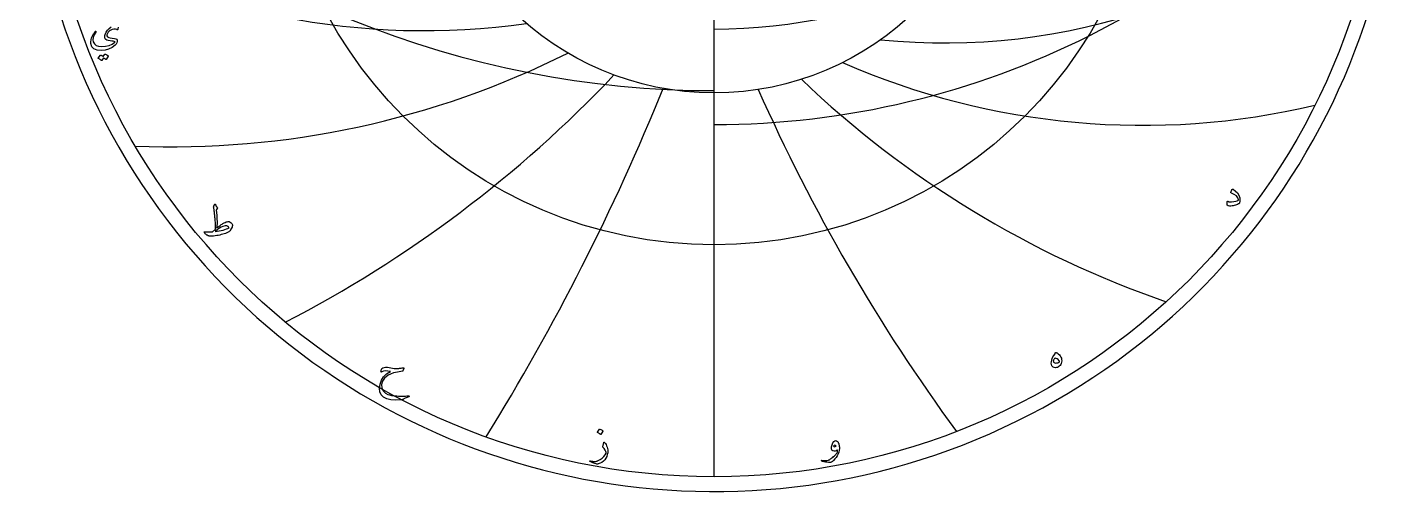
# Model space of a CAD drawing. Header units: millimetres. Extents: x -68 to 68, y -68 to 70.
# Drawn here: x -68.5 to 68.5, y -68.5 to -22.2 of the extents above; entities that cross this region are included whole.
import ezdxf

# ---------------------------------------------------------------- set-up
doc = ezdxf.new("R2010")
doc.units = ezdxf.units.MM
for name, color, linetype in [('CUT_OUTER', 1, 'Continuous'), ('ENGRAVE', 7, 'Continuous'), ('ENGRAVE_FINE', 8, 'Continuous'), ('TEXT', 5, 'Continuous')]:
    doc.layers.add(name, color=color, linetype=linetype)

msp = doc.modelspace()

# ---------------------------------------------------------------- linework, layer by layer
at = {"layer": 'CUT_OUTER'}
msp.add_arc((-0.0002, -0.0002), 68.4749, 142.031029, 87.802838, dxfattribs=at)
at = {"layer": 'ENGRAVE'}
for points in [[(0, -67), (0, 67)], [(0, -67), (0, 67)], [(0, -67), (0, -28.7086)], [(0, -67), (0, -28.7086)]]:
    msp.add_lwpolyline(points, dxfattribs=at)
for radius in [67, 43.8575, 28.7086]:
    msp.add_circle((0, 0), radius, dxfattribs=at)
for centre, radius, start, end in [((0, 31.8643), 54.2108, 270, 8.906013), ((22.9781, 39.7993), 63.5253, 264.257556, 313.498597), ((-28.9141, 50.0808), 72.5782, 239.415548, 278.083995), ((-54.0675, 54.0675), 88.148, 267.619017, 296.620352), ((42.7429, 42.7429), 74.6819, 246.384248, 283.315028), ((-98.7392, 57.0071), 122.1586, 297.270124, 316.604347), ((77.7684, 44.8996), 99.9369, 226.299765, 250.920285), ((-219.4753, 58.8082), 231.4115, 328.231954, 337.899065), ((172.4787, 46.2155), 183.8702, 203.930442, 216.240703)]:
    msp.add_arc(centre, radius, start, end, dxfattribs=at)
at = {"layer": 'ENGRAVE_FINE'}
for centre, radius, start, end in [((0, 51.5576), 83.4219, 270, 323.403035), ((0, 67.5985), 96.0799, 225.796451, 270)]:
    msp.add_arc(centre, radius, start, end, dxfattribs=at)
at = {"layer": 'TEXT'}
msp.add_lwpolyline([(-59.4262, -22.1401), (-59.4523, -22.323), (-59.472, -22.3722), (-59.497, -22.4007), (-59.5273, -22.4084), (-59.563, -22.3954), (-59.563, -22.3954), (-59.7009, -22.3493), (-59.8547, -22.3475), (-60.0245, -22.3898), (-60.2102, -22.4763), (-60.3281, -22.5588), (-60.4263, -22.6572), (-60.5048, -22.7717), (-60.5637, -22.9021), (-60.5695, -22.9282), (-60.57, -22.9553), (-60.5653, -22.9835), (-60.5551, -23.0128), (-60.4875, -23.1038), (-60.3742, -23.1725), (-60.215, -23.2188), (-60.0101, -23.2427), (-59.8078, -23.2643), (-59.6609, -23.3034), (-59.5694, -23.3601), (-59.5332, -23.4343), (-59.5292, -23.5898), (-59.5598, -23.7281), (-59.625, -23.8495), (-59.7248, -23.9538), (-60.0418, -24.1702), (-60.3795, -24.3296), (-60.738, -24.432), (-61.1172, -24.4776), (-61.5313, -24.4488), (-61.8411, -24.3243), (-62.0465, -24.1039), (-62.1477, -23.7878), (-62.1535, -23.6142), (-62.1285, -23.4258), (-62.0726, -23.2225), (-61.9858, -23.0043), (-61.9556, -22.9436), (-61.9246, -22.885), (-61.8928, -22.8286), (-61.8602, -22.7743), (-61.8266, -22.7219), (-61.7916, -22.6711), (-61.7552, -22.6218), (-61.7176, -22.5742), (-61.6974, -22.5545), (-61.6793, -22.5465), (-61.6633, -22.5503), (-61.6495, -22.5657), (-61.6417, -22.5848), (-61.6399, -22.604), (-61.6439, -22.6232), (-61.6537, -22.6423), (-61.8288, -22.9244), (-61.9326, -23.1788), (-61.9651, -23.4056), (-61.9262, -23.6047), (-61.8012, -23.8144), (-61.6175, -23.9623), (-61.3753, -24.0486), (-61.0746, -24.073), (-60.6893, -24.0424), (-60.3422, -23.9634), (-60.0335, -23.8359), (-59.7631, -23.66), (-59.7469, -23.6451), (-59.7408, -23.6302), (-59.7448, -23.6153), (-59.7589, -23.6004), (-59.8161, -23.5727), (-59.9154, -23.5493), (-60.0567, -23.5301), (-60.24, -23.5152), (-60.4266, -23.4923), (-60.569, -23.4492), (-60.6672, -23.3859), (-60.7212, -23.3023), (-60.7462, -23.2041), (-60.7531, -23.1011), (-60.742, -22.9934), (-60.7127, -22.8808), (-60.6177, -22.6596), (-60.4859, -22.456), (-60.3175, -22.27), (-60.1123, -22.1016)], dxfattribs=at)
for points in [[(-60.7553, -24.8523), (-60.7499, -24.8469), (-60.7425, -24.8438), (-60.7329, -24.8427), (-60.7212, -24.8438), (-60.6793, -24.8595), (-60.6387, -24.8768), (-60.5995, -24.8956), (-60.5615, -24.9161), (-60.5247, -24.9385), (-60.4886, -24.963), (-60.4533, -24.9896), (-60.4189, -25.0183), (-60.4122, -25.0271), (-60.4093, -25.0364), (-60.4101, -25.0463), (-60.4146, -25.0567), (-60.619, -25.3803), (-60.6246, -25.3845), (-60.6328, -25.3845), (-60.6438, -25.3803), (-60.6573, -25.3718), (-60.6666, -25.3639), (-60.6818, -25.3531), (-60.7028, -25.3394), (-60.7297, -25.3228), (-60.7627, -25.303), (-60.8021, -25.2797), (-60.8479, -25.2529), (-60.9, -25.2227), (-61.0618, -25.4739), (-61.0693, -25.4817), (-61.0789, -25.4835), (-61.0906, -25.4795), (-61.1044, -25.4697), (-61.1164, -25.4612), (-61.1353, -25.4484), (-61.1611, -25.4314), (-61.1938, -25.4101), (-61.234, -25.3845), (-61.2822, -25.3547), (-61.3384, -25.3207), (-61.4025, -25.2823), (-61.4091, -25.2759), (-61.4121, -25.2696), (-61.4113, -25.2632), (-61.4068, -25.2568), (-61.1981, -24.9459), (-61.1928, -24.9406), (-61.1853, -24.9374), (-61.1758, -24.9364), (-61.164, -24.9374), (-61.1284, -24.949), (-61.0938, -24.9624), (-61.0603, -24.9777), (-61.0278, -24.9949), (-60.9964, -25.0137), (-60.966, -25.0338), (-60.9368, -25.0552), (-60.9086, -25.0779)], [(51.5517, -38.6035), (51.5686, -38.5528), (51.5852, -38.5072), (51.6016, -38.4666), (51.6177, -38.4311), (51.6332, -38.4004), (51.648, -38.3741), (51.662, -38.3525), (51.6752, -38.3353), (51.6956, -38.3188), (51.7188, -38.3119), (51.7446, -38.3145), (51.7731, -38.3268), (52.0251, -38.4958), (52.2191, -38.6919), (52.3551, -38.9152), (52.4331, -39.1656), (52.444, -39.2372), (52.4512, -39.3072), (52.4546, -39.3756), (52.4544, -39.4424), (52.4501, -39.5071), (52.4416, -39.5691), (52.4288, -39.6284), (52.4118, -39.6851), (52.3966, -39.7154), (52.3767, -39.7426), (52.3519, -39.7665), (52.3224, -39.7873), (52.2207, -39.8371), (52.1159, -39.8799), (52.0078, -39.9158), (51.8966, -39.9448), (51.7827, -39.9675), (51.6666, -39.9842), (51.5485, -39.9951), (51.4282, -40.0002), (51.2855, -39.9762), (51.1983, -39.8959), (51.1663, -39.7591), (51.1897, -39.5659), (51.1977, -39.5448), (51.2089, -39.5286), (51.2233, -39.5172), (51.2408, -39.5105), (51.256, -39.5124), (51.2717, -39.518), (51.2879, -39.5273), (51.3047, -39.5403), (51.3566, -39.5683), (51.4271, -39.584), (51.5163, -39.5874), (51.6241, -39.5786), (51.858, -39.5446), (52.0488, -39.5063), (52.1965, -39.4637), (52.3011, -39.4168), (52.3064, -39.4104), (52.3096, -39.3998), (52.3107, -39.3849), (52.3096, -39.3657), (52.2375, -39.1645), (52.0978, -38.9868), (51.8905, -38.8324), (51.6155, -38.7015), (51.5796, -38.6826), (51.557, -38.66), (51.5477, -38.6336), (51.5517, -38.6035)], [(-49.8972, -40.0327), (-49.877, -39.9863), (-49.8589, -39.9454), (-49.8429, -39.9097), (-49.8291, -39.8794), (-49.8176, -39.8546), (-49.8088, -39.8357), (-49.8027, -39.8227), (-49.7993, -39.8155), (-49.7921, -39.8062), (-49.7833, -39.7995), (-49.7729, -39.7955), (-49.7609, -39.7942), (-49.7511, -39.7958), (-49.7428, -39.8006), (-49.7362, -39.8086), (-49.7311, -39.8197), (-49.7088, -39.874), (-49.6886, -39.9219), (-49.6705, -39.9635), (-49.6545, -39.9986), (-49.6453, -40.014), (-49.6348, -40.0305), (-49.623, -40.0481), (-49.6098, -40.0667), (-49.595, -40.0864), (-49.5784, -40.1072), (-49.5599, -40.129), (-49.5395, -40.1519), (-49.5268, -40.175), (-49.5225, -40.1977), (-49.5268, -40.2197), (-49.5395, -40.2413), (-49.6204, -40.3477), (-49.6313, -40.365), (-49.6385, -40.3829), (-49.642, -40.4012), (-49.6417, -40.4201), (-49.6002, -40.8888), (-49.5736, -41.2686), (-49.5619, -41.5594), (-49.5651, -41.7614), (-49.5695, -41.8369), (-49.5741, -41.9057), (-49.579, -41.9678), (-49.5842, -42.0233), (-49.5897, -42.0724), (-49.5954, -42.1154), (-49.6014, -42.1522), (-49.6077, -42.183), (-49.4803, -42.0856), (-49.3623, -41.9977), (-49.2536, -41.9195), (-49.1542, -41.8508), (-49.0644, -41.7915), (-48.9844, -41.7412), (-48.9143, -41.6999), (-48.854, -41.6677), (-48.7467, -41.6198), (-48.6464, -41.5826), (-48.553, -41.556), (-48.4665, -41.54), (-48.4207, -41.5387), (-48.3728, -41.5475), (-48.3228, -41.5664), (-48.2706, -41.5954), (-48.1674, -41.6685), (-48.0918, -41.7391), (-48.0439, -41.8069), (-48.0237, -41.8721), (-48.025, -41.9448), (-48.0418, -42.0265), (-48.074, -42.1172), (-48.1216, -42.217), (-48.1748, -42.3152), (-48.2238, -42.3969), (-48.2685, -42.4621), (-48.3089, -42.5108), (-48.392, -42.5723), (-48.5346, -42.6418), (-48.7369, -42.7192), (-48.9988, -42.8047), (-49.1447, -42.847), (-49.2931, -42.8845), (-49.4439, -42.9172), (-49.597, -42.9452), (-49.752, -42.9686), (-49.9084, -42.9877), (-50.0661, -43.0027), (-50.2251, -43.0133), (-50.2832, -43.0016), (-50.3384, -42.9877), (-50.3907, -42.9718), (-50.4401, -42.9537), (-50.4871, -42.9335), (-50.5322, -42.9111), (-50.5754, -42.8866), (-50.6168, -42.86), (-50.6895, -42.8068), (-50.7499, -42.7536), (-50.7981, -42.7003), (-50.834, -42.6471), (-50.8537, -42.6029), (-50.8574, -42.5726), (-50.8452, -42.5561), (-50.8169, -42.5534), (-50.7372, -42.5629), (-50.6514, -42.5699), (-50.5595, -42.5746), (-50.4614, -42.5768), (-50.3572, -42.5767), (-50.2469, -42.5742), (-50.1305, -42.5693), (-50.0079, -42.5619), (-49.7269, -42.2852), (-49.7217, -42.1739), (-49.7189, -42.0616), (-49.7185, -41.9482), (-49.7205, -41.8338), (-49.7246, -41.718), (-49.7306, -41.6007), (-49.7385, -41.4817), (-49.7482, -41.3612), (-49.7591, -41.2418), (-49.7705, -41.1264), (-49.7825, -41.0151), (-49.795, -40.9077), (-49.8075, -40.804), (-49.8195, -40.7038), (-49.8309, -40.6071), (-49.8418, -40.5138), (-49.8521, -40.4275), (-49.8615, -40.3515), (-49.8702, -40.2859), (-49.878, -40.2307), (-49.8851, -40.1855), (-49.8913, -40.1503), (-49.8968, -40.1249), (-49.9015, -40.1093), (-49.9044, -40.0917), (-49.9047, -40.0731), (-49.9023, -40.0534), (-49.8972, -40.0327)], [(-48.986, -42.0254), (-49.1507, -42.0938), (-49.3341, -42.2011), (-49.5361, -42.3472), (-49.7567, -42.5321), (-49.5429, -42.5057), (-49.3399, -42.4731), (-49.1479, -42.4343), (-48.9668, -42.3895), (-48.7969, -42.3391), (-48.6384, -42.2836), (-48.4914, -42.223), (-48.3558, -42.1574), (-48.4479, -42.0438), (-48.5836, -41.9839), (-48.763, -41.9778), (-48.986, -42.0254)], [(34.0422, -54.6351), (34.0787, -54.6183), (34.1199, -54.6149), (34.166, -54.6247), (34.2168, -54.6479), (34.3432, -54.7325), (34.4499, -54.8288), (34.5369, -54.9369), (34.6043, -55.0566), (34.6508, -55.1815), (34.6756, -55.3089), (34.6785, -55.4391), (34.6596, -55.5719), (34.6253, -55.693), (34.5777, -55.8007), (34.5167, -55.8952), (34.4425, -55.9764), (34.3586, -56.0416), (34.269, -56.0882), (34.1734, -56.1161), (34.072, -56.1254), (33.9395, -56.1158), (33.8314, -56.0786), (33.7479, -56.0136), (33.6888, -55.921), (33.6534, -55.8085), (33.6409, -55.6794), (33.6513, -55.5338), (33.6845, -55.3717), (33.7386, -55.2035), (33.8112, -55.0439), (33.9025, -54.8927), (34.0124, -54.7501), (34.0161, -54.7434), (34.0188, -54.732), (34.0204, -54.7157), (34.0209, -54.6947), (34.0223, -54.6718), (34.0262, -54.6543), (34.0329, -54.642), (34.0422, -54.6351)], [(-30.936, -56.2093), (-31.0382, -56.4393), (-31.0475, -56.4544), (-31.0584, -56.4659), (-31.0709, -56.4736), (-31.085, -56.4776), (-31.5574, -56.5521), (-31.9526, -56.6437), (-32.2706, -56.7522), (-32.5115, -56.8778), (-32.8492, -57.1533), (-33.0661, -57.4559), (-33.1622, -57.7856), (-33.1374, -58.1425), (-33.0624, -58.3357), (-32.9352, -58.5066), (-32.7558, -58.6551), (-32.5243, -58.7812), (-32.3617, -58.8376), (-32.1591, -58.8834), (-31.9167, -58.9185), (-31.6343, -58.943), (-31.4842, -58.9502), (-31.3363, -58.9547), (-31.1904, -58.9566), (-31.0467, -58.9558), (-30.9057, -58.9526), (-30.7678, -58.9473), (-30.6331, -58.9398), (-30.5017, -58.9302), (-30.4708, -58.9281), (-30.4463, -58.9302), (-30.4282, -58.9366), (-30.4165, -58.9473), (-30.4101, -58.9603), (-30.408, -58.9739), (-30.4101, -58.988), (-30.4165, -59.0026), (-30.4212, -59.0105), (-30.4266, -59.017), (-30.4329, -59.0222), (-30.4399, -59.026), (-30.4475, -59.0294), (-30.4554, -59.033), (-30.4635, -59.0368), (-30.4719, -59.0409), (-30.5946, -59.0801), (-30.7029, -59.1208), (-30.7968, -59.1631), (-30.8764, -59.207), (-30.9273, -59.2387), (-30.9738, -59.2656), (-31.0157, -59.2876), (-31.0531, -59.3049), (-31.0854, -59.3182), (-31.1122, -59.3284), (-31.1333, -59.3353), (-31.1489, -59.339), (-31.7312, -59.3606), (-32.2262, -59.3188), (-32.6339, -59.2137), (-32.9543, -59.0452), (-33.1859, -58.8142), (-33.3226, -58.5257), (-33.3647, -58.1797), (-33.312, -57.7763), (-33.1725, -57.3699), (-32.9543, -57.0237), (-32.6573, -56.7376), (-32.2815, -56.5117), (-32.5477, -56.4608), (-32.7797, -56.4488), (-32.9777, -56.4757), (-33.1417, -56.5415), (-33.156, -56.5468), (-33.1694, -56.55), (-33.1816, -56.551), (-33.1928, -56.55), (-33.2021, -56.5465), (-33.2087, -56.5404), (-33.2127, -56.5316), (-33.2141, -56.5202), (-33.2082, -56.4672), (-33.1992, -56.4148), (-33.1869, -56.3629), (-33.1715, -56.3115), (-33.1172, -56.2117), (-33.031, -56.138), (-32.9128, -56.0904), (-32.7627, -56.0688), (-32.6677, -56.0696), (-32.5487, -56.0805), (-32.4058, -56.1015), (-32.239, -56.1327), (-32.0668, -56.1638), (-31.9079, -56.1848), (-31.7623, -56.1958), (-31.6301, -56.1966), (-31.5665, -56.1938), (-31.4991, -56.1896), (-31.4281, -56.1842), (-31.3533, -56.1774), (-31.2748, -56.169), (-31.1925, -56.1588), (-31.1066, -56.1467), (-31.0169, -56.1327), (-30.9655, -56.1311), (-30.9349, -56.1433), (-30.9251, -56.1694), (-30.936, -56.2093)], [(34.4467, -55.5506), (34.4646, -55.5282), (34.467, -55.4995), (34.4539, -55.4643), (34.4254, -55.4228), (34.3267, -55.3153), (34.2306, -55.2397), (34.1372, -55.1961), (34.0465, -55.1844), (34.0034, -55.1921), (33.9634, -55.2153), (33.9267, -55.2538), (33.8932, -55.3079), (33.8663, -55.3661), (33.8495, -55.4175), (33.8429, -55.462), (33.8463, -55.4995), (33.8761, -55.5684), (33.9272, -55.6176), (33.9996, -55.6472), (34.0933, -55.657), (34.1968, -55.6504), (34.2902, -55.6304), (34.3735, -55.5971), (34.4467, -55.5506)], [(-11.4199, -62.2483), (-11.4146, -62.243), (-11.4072, -62.2398), (-11.3976, -62.2388), (-11.3859, -62.2398), (-11.3031, -62.2734), (-11.2251, -62.3143), (-11.1519, -62.3628), (-11.0835, -62.4187), (-11.0769, -62.4272), (-11.074, -62.4357), (-11.0748, -62.4442), (-11.0793, -62.4527), (-11.2794, -62.7763), (-11.2869, -62.7841), (-11.2965, -62.7859), (-11.3082, -62.7819), (-11.322, -62.7721), (-11.334, -62.7636), (-11.3529, -62.7508), (-11.3787, -62.7338), (-11.4114, -62.7125), (-11.4516, -62.6869), (-11.4998, -62.6571), (-11.5559, -62.6231), (-11.6201, -62.5847), (-11.6286, -62.5783), (-11.6328, -62.572), (-11.6328, -62.5656), (-11.6286, -62.5592)], [(-10.9856, -63.5726), (-10.9832, -63.5649), (-10.9803, -63.5588), (-10.9768, -63.5542), (-10.9728, -63.5513), (-10.9609, -63.5502), (-10.9462, -63.5556), (-10.9289, -63.5673), (-10.909, -63.5854), (-10.8313, -63.6777), (-10.7642, -63.7844), (-10.7078, -63.9055), (-10.662, -64.041), (-10.6263, -64.1868), (-10.6045, -64.3305), (-10.5965, -64.4721), (-10.6024, -64.6116), (-10.6402, -64.7952), (-10.7025, -64.9714), (-10.7892, -65.1401), (-10.9005, -65.3014), (-11.0335, -65.4475), (-11.1857, -65.5664), (-11.3571, -65.6583), (-11.5477, -65.7229), (-11.5988, -65.7338), (-11.6499, -65.7368), (-11.701, -65.7317), (-11.7521, -65.7187), (-11.8698, -65.6776), (-11.9761, -65.6394), (-12.071, -65.6041), (-12.1545, -65.5718), (-12.2262, -65.5424), (-12.2859, -65.5159), (-12.3337, -65.4923), (-12.3695, -65.4717), (-12.3769, -65.4653), (-12.3823, -65.4589), (-12.3855, -65.4525), (-12.3865, -65.4462), (-12.3857, -65.4379), (-12.3833, -65.4302), (-12.3793, -65.423), (-12.3737, -65.4163), (-12.3666, -65.4113), (-12.3578, -65.4089), (-12.3474, -65.4092), (-12.3354, -65.4121), (-12.2625, -65.4316), (-12.1928, -65.4477), (-12.1262, -65.4604), (-12.0629, -65.4696), (-12.0022, -65.4753), (-11.9437, -65.4776), (-11.8873, -65.4764), (-11.833, -65.4717), (-11.7788, -65.4631), (-11.7228, -65.4499), (-11.6649, -65.4322), (-11.6052, -65.41), (-11.5436, -65.3829), (-11.4801, -65.3509), (-11.4147, -65.3138), (-11.3475, -65.2716), (-11.1589, -65.1358), (-10.9973, -64.9884), (-10.8629, -64.8293), (-10.7557, -64.6584), (-10.7488, -64.6446), (-10.745, -64.6286), (-10.7445, -64.6105), (-10.7472, -64.5903), (-10.7919, -64.4708), (-10.8621, -64.338), (-10.9579, -64.1919), (-11.0793, -64.0325), (-11.0846, -64.0224), (-11.0878, -64.0133), (-11.0889, -64.0053), (-11.0878, -63.9984)], [(11.7886, -63.8013), (11.8663, -63.6209), (11.9504, -63.4926), (12.0409, -63.4165), (12.1378, -63.3925), (12.1984, -63.4032), (12.257, -63.4351), (12.3134, -63.4883), (12.3677, -63.5629), (12.3938, -63.606), (12.4167, -63.6501), (12.4364, -63.6954), (12.4529, -63.7417), (12.467, -63.7893), (12.4795, -63.8386), (12.4904, -63.8894), (12.4997, -63.9418), (12.5085, -64.0587), (12.5008, -64.1962), (12.4765, -64.3546), (12.4358, -64.5337), (12.3757, -64.7192), (12.2932, -64.8967), (12.1883, -65.0662), (12.0611, -65.2278), (11.9278, -65.3685), (11.8088, -65.4715), (11.7042, -65.5367), (11.614, -65.5641), (11.5219, -65.5689), (11.416, -65.5663), (11.2963, -65.5562), (11.1627, -65.5386), (11.0949, -65.5276), (11.0323, -65.5157), (10.9746, -65.5031), (10.9221, -65.4896), (10.8743, -65.4759), (10.8311, -65.4625), (10.7923, -65.4493), (10.7581, -65.4364), (10.7379, -65.4252), (10.7241, -65.413), (10.7166, -65.3997), (10.7156, -65.3853), (10.7222, -65.3709), (10.7337, -65.3619), (10.7499, -65.3582), (10.7709, -65.3598), (10.9351, -65.3757), (11.0956, -65.3768), (11.2523, -65.363), (11.4054, -65.3342), (11.4526, -65.3196), (11.5049, -65.297), (11.5623, -65.2663), (11.6247, -65.2278), (11.6921, -65.1812), (11.7646, -65.1266), (11.8422, -65.0641), (11.9249, -64.9936), (12.0058, -64.9206), (12.0781, -64.8509), (12.142, -64.7844), (12.1974, -64.721), (12.2439, -64.6606), (12.2815, -64.6029), (12.3099, -64.5478), (12.3294, -64.4954), (12.3182, -64.4161), (12.306, -64.357), (12.2926, -64.3181), (12.2783, -64.2995), (12.1918, -64.4014), (12.0941, -64.456), (11.9853, -64.4632), (11.8652, -64.423), (11.7662, -64.3362), (11.7205, -64.2037), (11.7279, -64.0254), (11.7886, -63.8013)], [(12.1761, -63.9589), (12.1133, -63.8827), (12.0483, -63.8545), (11.9813, -63.8742), (11.9121, -63.9418), (11.9685, -63.9876), (12.0313, -64.0057), (12.1005, -63.9961), (12.1761, -63.9589)]]:
    msp.add_lwpolyline(points, close=True, dxfattribs=at)

doc.saveas('drawing.dxf')
